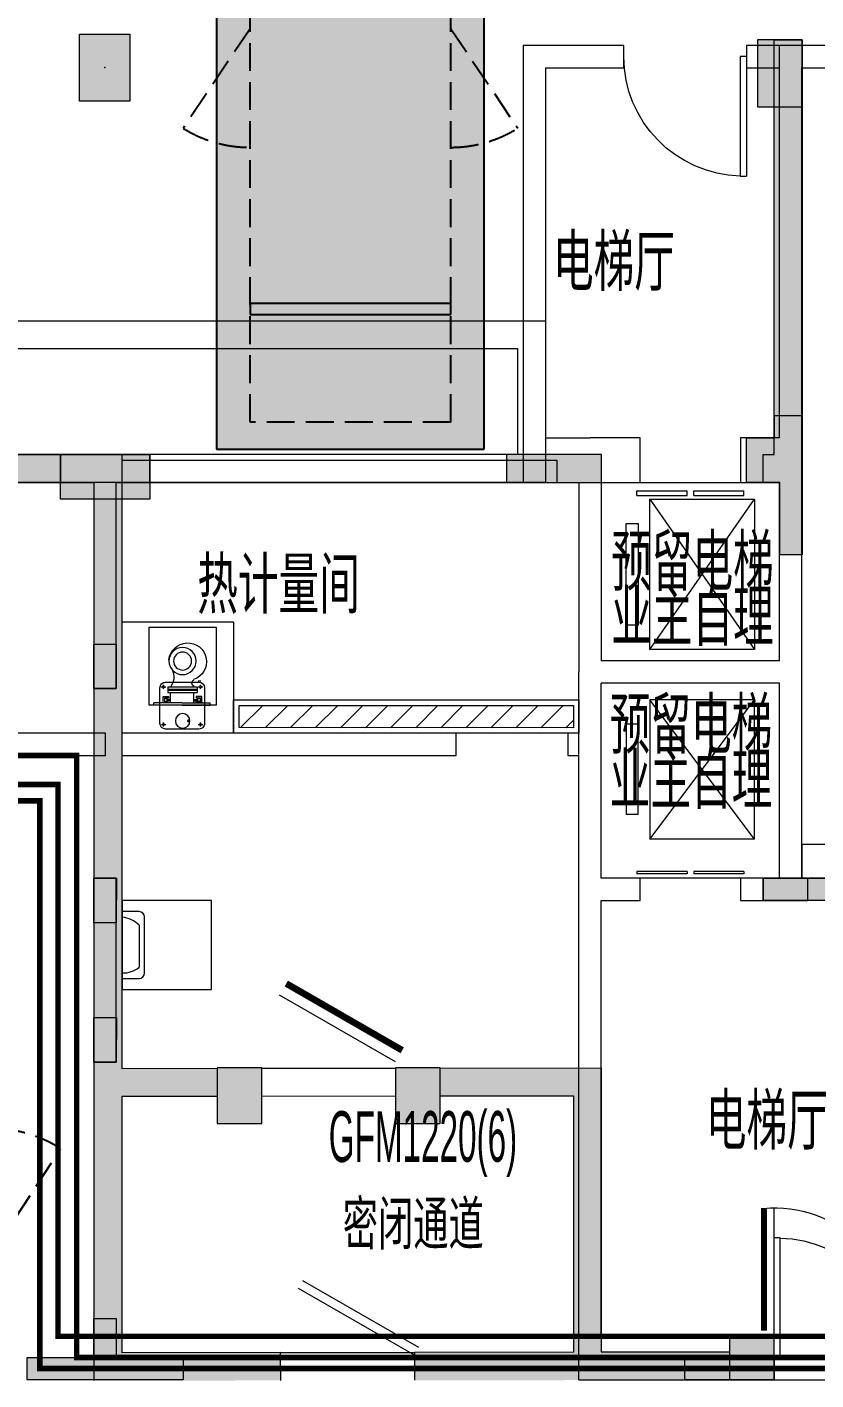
# Model space of a CAD drawing. Extents: x -264757 to 1033689, y 4049843 to 4347093.
# Drawn here: x -44656 to -37582, y 4215507 to 4227642 of the extents above; entities that cross this region are included whole.
import ezdxf

# ---------------------------------------------------------------- set-up
doc = ezdxf.new("R2010")
doc.units = 0
doc.header["$LTSCALE"] = 1000
doc.header["$MEASUREMENT"] = 0
doc.linetypes.add('AX-01DK-PB01$1$A-001-车位参照B1$0$A-001-车位参照B1$0$A-001-车位参照B1$0$A-H4-001-基本图形$0$A-001-车位B1$0$DASH', pattern=[0.35, 0.25, -0.1])
doc.linetypes.add('DASH', pattern=[0.35, 0.25, -0.1])
doc.layers.get('0').update_dxf_attribs({"color": 8})
for name, color, linetype, plot in [('AX-01DK-PB01$0$AX-001DK-01-PB01-02$0$A-3-WinF(Text)', 8, 'Continuous', False), ('AX-01DK-PB01$0$AX-03CK-02-PB01$0$AX-03CK-02-PB01$0$WINDOW_TEXT', 8, 'Continuous', False), ('AX-01DK-PB01$0$AX-03CK-02-PB01$0$AX-03CK-02-PB01$0$人防$0$WINDOW_TEXT', 8, 'Continuous', False)]:
    doc.layers.add(name, color=color, linetype=linetype, plot=plot)
for name, color, linetype in [('AX-01DK-PB01$0$AX-03CK-02-PB01$0$AX-03CK-02-PB01$0$PUB_HATCH', 8, 'Continuous'), ('AX-01DK-PB01$0$AX-03CK-02-PB01$0$AX-03CK-02-PB01$0$人防$0$人防$0$A-WIND-IDEN', 8, 'Continuous'), ('PUB_HATCH', 8, 'Continuous'), ('子母车位', 7, 'Continuous')]:
    doc.layers.add(name, color=color, linetype=linetype)
doc.layers.add('无关图层', color=8, linetype='Continuous', lineweight=0)
doc.layers.add('车位归属楼栋范围线', color=7, linetype='Continuous', true_color=0x19e6c7)
doc.styles.add('AX-01DK-PB01$0$AX-001DK-01-PB01-02$0$_TCH_WINDOW', font='SIMPLEX', dxfattribs={"bigfont": 'GBCBIG'})
doc.styles.add('AX-01DK-PB01$0$AX-03CK-02-PB01$0$_TCH_DIM', font='SIMPLEX', dxfattribs={"bigfont": 'GBCBIG'})
doc.styles.add('AX-01DK-PB01$0$AX-03CK-02-PB01$0$AX-03CK-02-PB01$0$_TCH_DIM_T3', font='SIMPLEX', dxfattribs={"width": 0.705882, "bigfont": 'GBCBIG'})
doc.styles.add('AX-01DK-PB01$0$AX-03CK-02-PB01$0$AX-03CK-02-PB01$0$人防$0$_TCH_DIM', font='SIMPLEX', dxfattribs={"bigfont": 'GBCBIG'})
doc.styles.add('AX-01DK-PB01$0$AX-03CK-02-PB01$0$AX-03CK-02-PB01$0$人防$0$人防$0$_TCH_DIM', font='$ GAD E', dxfattribs={"width": 0.7, "bigfont": '$ GAD C'})
doc.styles.add('AX-01DK-PB01$0$Standard', font='gbenor.shx', dxfattribs={"bigfont": 'gbcbig.shx'})
doc.styles.add('AX-01DK-PB01$1$AX-001DK-01-PB01-02$0$Standard', font='gbenor.shx', dxfattribs={"bigfont": 'gbcbig.shx'})

# ---------------------------------------------------------------- blocks, each defined once
blk = doc.blocks.new('SX-CK-PB001-WNC$1$20211103.13313578')
at = {"layer": '无关图层'}
h = blk.add_hatch(color=256, dxfattribs=at)
h.dxf.hatch_style = 1
h.paths.add_polyline_path([(0, 600), (450, 600), (450, 0), (0, 0)])
blk.add_lwpolyline([(0, 600), (450, 600), (450, 0), (0, 0)], close=True, dxfattribs=at)
blk.add_point((225, 300), dxfattribs=at)
blk = doc.blocks.new('PX-03CK-JSK$0$PX-CKB-P01-JSK$0$$0$水泵')
at = {"layer": '无关图层'}
for p, q in [((-24798, 231565, 0), (-25098, 231565, 0)), ((-25148, 231515, 0), (-25148, 231195, 0)), ((-25135, 231525, 0), (-25095, 231525, 0)), ((-25116, 231543, 0), (-25116, 231511, 0)), ((-25116, 231511, 0), (-25116, 231507, 0)), ((-24903, 231492, 0), (-24880, 231492, 0)), ((-24804, 231524, 0), (-24764, 231524, 0)), ((-24785, 231542, 0), (-24785, 231510, 0)), ((-24785, 231510, 0), (-24785, 231506, 0)), ((-24748, 231195, 0), (-24748, 231515, 0)), ((-24644, 231352, 0), (-25244, 231352, 0)), ((-25244, 231352, 0), (-25244, 230652, 0)), ((-24950, 231351, 0), (-25204, 231351, 0)), ((-25204, 231351, 0), (-25204, 231330, 0)), ((-24950, 231330, 0), (-25204, 231330, 0)), ((-25120, 231330, 0), (-25120, 231273, 0)), ((-25108, 231323, 0), (-25067, 231323, 0)), ((-25108, 231284, 0), (-25108, 231323, 0)), ((-25103, 231315, 0), (-25103, 231292, 0)), ((-25085, 231320, 0), (-25098, 231320, 0)), ((-25084, 231323, 0), (-25084, 231284, 0)), ((-25084, 231310, 0), (-25052, 231310, 0)), ((-25055, 231310, 0), (-25083, 231310, 0)), ((-25067, 231323, 0), (-25067, 231330, 0)), ((-25052, 231328, 0), (-25052, 231239, 0)), ((-24950, 231351, 0), (-24696, 231351, 0)), ((-24950, 231330, 0), (-24696, 231330, 0)), ((-24846, 231239, 0), (-24846, 231328, 0)), ((-24846, 231312, 0), (-24807, 231312, 0)), ((-24827, 231323, 0), (-24827, 231330, 0)), ((-24785, 231323, 0), (-24827, 231323, 0)), ((-24807, 231322, 0), (-24807, 231284, 0)), ((-24793, 231319, 0), (-24807, 231319, 0)), ((-24788, 231294, 0), (-24788, 231314, 0)), ((-24785, 231284, 0), (-24785, 231323, 0)), ((-24773, 231324, 0), (-24773, 231332, 0)), ((-24773, 231330, 0), (-24773, 231273, 0)), ((-24696, 231351, 0), (-24696, 231330, 0)), ((-24644, 230652, 0), (-24644, 231352, 0)), ((-25136, 231186, 0), (-25096, 231186, 0)), ((-25106, 231185, 0), (-25129, 231185, 0)), ((-25120, 231273, 0), (-25070, 231273, 0)), ((-25117, 231204, 0), (-25117, 231172, 0)), ((-25070, 231284, 0), (-25108, 231284, 0)), ((-25098, 231287, 0), (-25084, 231287, 0)), ((-25084, 231297, 0), (-25052, 231297, 0)), ((-25077, 231185, 0), (-25077, 231238, 0)), ((-25077, 231215, 0), (-24815, 231215, 0)), ((-25077, 231208, 0), (-24815, 231208, 0)), ((-25077, 231185, 0), (-24815, 231185, 0)), ((-25076, 231238, 0), (-24815, 231238, 0)), ((-25070, 231273, 0), (-25070, 231284, 0)), ((-24844, 231299, 0), (-24806, 231299, 0)), ((-24824, 231284, 0), (-24785, 231284, 0)), ((-24824, 231273, 0), (-24824, 231284, 0)), ((-24773, 231273, 0), (-24824, 231273, 0)), ((-24815, 231185, 0), (-24815, 231238, 0)), ((-24807, 231289, 0), (-24793, 231289, 0)), ((-24804, 231186, 0), (-24764, 231186, 0)), ((-24785, 231205, 0), (-24785, 231173, 0)), ((-25117, 231172, 0), (-25117, 231168, 0)), ((-25098, 231145, 0), (-24798, 231145, 0)), ((-24781, 231136, 0), (-24805, 231136, 0)), ((-24785, 231173, 0), (-24785, 231169, 0)), ((-25244, 230652, 0), (-24644, 230652, 0))]:
    blk.add_line(p, q, dxfattribs=at)
for centre, radius in [((-24944, 231492, 0), 65), ((-25117, 231525, 0), 8.75), ((-24891, 231492, 0), 7.88), ((-24785, 231524, 0), 8.75), ((-25117, 231186, 0), 8.75), ((-24785, 231186, 0), 8.75), ((-24945, 230955, 0), 122), ((-24945, 230955, 0), 80.5)]:
    blk.add_circle(centre, radius, dxfattribs=at)
for centre, radius, start, end in [((-25098, 231515, 0), 50, 90.0002, 180.0002), ((-24798, 231515, 0), 50, 0.0002, 90.0002), ((-25098, 231315, 0), 5.18, 90.0002, 180.0002), ((-24793, 231314, 0), 5.18, 0.0002, 90.0002), ((-25098, 231195, 0), 50, 180.0002, 270.0002), ((-25098, 231292, 0), 5.18, 180.0002, 270.0002), ((-25165, 231098, 0), 142, 319.6544, 36.6268), ((-24826, 231152, 0), 34.6, 117.9765, 237.6187), ((-24798, 231195, 0), 50, 270.0002, 0.0002), ((-24793, 231294, 0), 5.18, 270.0002, 0.0002), ((-24899, 230961, 0), 169, 185.2838, 71.5275)]:
    blk.add_arc(centre, radius, start, end, dxfattribs=at)
blk = doc.blocks.new('AX-01DK-PB01$0$AX-001DK-01-PP01$0$AX-001DK-01-PP01$0$$DORLIB2D$00000127')
at = {"layer": '无关图层'}
for points in [[(-0.533, 0.795), (-0.533, 0.69)], [(-0.033, 0.795), (-0.533, 0.795)], [(-0.033, 0.69), (-0.533, 0.69)], [(-0.033, 0.795), (-0.033, 0.69)], [(0.533, 0.795), (0.033, 0.795)], [(0.033, 0.795), (0.033, 0.69)], [(0.533, 0.69), (0.033, 0.69)], [(0.533, 0.795), (0.533, 0.69)], [(0.5, 0.5), (-0.5, 0.5)]]:
    blk.add_lwpolyline(points, dxfattribs=at)
blk = doc.blocks.new('AX-01DK-PB01$0$$DorLib2D$00000001')
at = {"layer": '无关图层'}
for p, q in [((0.45, 0.975), (0.5, 0.975)), ((0.45, 0), (0.45, 0.975)), ((0.5, 0), (0.5, 0.975)), ((0.5, 0), (0.45, 0))]:
    blk.add_line(p, q, dxfattribs=at)
at = {"layer": '无关图层', "lineweight": 13}
blk.add_arc((0.475, 0), 0.975, 91.4693, 180, dxfattribs=at)
blk = doc.blocks.new('AX-01DK-PB01$0$AX-03CK-02-PB01$0$AX-03CK-02-PB01$0$人防$0$人防$0$$DorLib2D$00000191')
at = {"layer": '无关图层'}
blk.add_line((-0.5, 0.15), (0.366, 0.65), dxfattribs=at)
at = {"layer": '无关图层', "const_width": 0.05}
blk.add_lwpolyline([(-0.55, 0.237), (0.316, 0.737)], dxfattribs=at)
blk = doc.blocks.new('AX-01DK-PB01$0$AX-03CK-02-PB01$0$AX-03CK-02-PB01$0$人防$0$$DorLib2D$00000181')
at = {"layer": '无关图层'}
for p, q in [((-0.533, 0.141), (0.333, 0.641)), ((-0.5, 0.083), (0.366, 0.583))]:
    blk.add_line(p, q, dxfattribs=at)
blk = doc.blocks.new('AX-01DK-PB01$0$AX-03CK-02-PB01$0$AX-03CK-02-PB01$0$$U_DORLIB2D$00000009')
at = {"layer": '无关图层'}
blk.add_line((0.5, 0.219), (0.5, 1.213), dxfattribs=at)
at = {"layer": '无关图层', "const_width": 0.05}
blk.add_lwpolyline([(0.583, 0.219), (0.583, 1.219)], dxfattribs=at)
at = {"layer": '无关图层'}
blk.add_arc((0.5, 0.219), 1.001, 85.224, 182.3859, dxfattribs=at)
blk = doc.blocks.new('_FZH')
blk.add_lwpolyline([(-0.5, -0.5), (0.5, -0.5), (0.5, 0.5), (-0.5, 0.5)], close=True)
at = {"layer": 'PUB_HATCH'}
blk.add_solid([(-0.5, -0.5), (0.5, -0.5), (-0.5, 0.5), (0.5, 0.5)], dxfattribs=at)
blk = doc.blocks.new('A$C741380cb')
at = {"layer": '子母车位', "true_color": 0x0617f9}
h = blk.add_hatch(color=5, dxfattribs=at)
h.dxf.hatch_style = 1
h.paths.add_polyline_path([(2400, 0), (2400, -10400), (0, -10400), (0, 0)])
blk = doc.blocks.new('*E170')
at = {"layer": '子母车位', "rotation": 179.9996583709065}
blk.add_blockref('A$C741380cb', (332418, -488671), dxfattribs=at)

msp = doc.modelspace()

# ---------------------------------------------------------------- hatches: boundary and pattern name
at = {"layer": 'AX-01DK-PB01$0$AX-03CK-02-PB01$0$AX-03CK-02-PB01$0$PUB_HATCH'}
for points in [[(-48406.6, 4223807.9), (-48156.6, 4223557.9), (-44056.7, 4223557.2), (-43806.7, 4223807.2)], [(-43806.7, 4223807.2), (-44056.7, 4223557.2), (-44056.7, 4218176.6), (-43890.1, 4218176.7), (-43806.7, 4218301.7)], [(-42951.7, 4218052.6), (-42951.7, 4218302.6), (-43806.7, 4218301.7), (-43890.1, 4218176.7), (-43806.7, 4218051.7)], [(-42551.7, 4218303), (-42551.7, 4218053), (-42551.4, 4218053), (-42551.6, 4218303)], [(-42551.7, 4218302.1), (-42551.7, 4218178.4), (-42551.5, 4218053), (-42551.4, 4218053)], [(-40951.7, 4218304.6), (-40951.7, 4218054.6), (-39756.8, 4218055.8), (-39506.8, 4218306)], [(-39506.8, 4218306), (-39756.8, 4218055.8), (-39756.8, 4215755), (-39631.6, 4215631.3), (-39506.8, 4215757.6)], [(-43890.1, 4218176.7), (-44056.7, 4218176.6), (-44056.8, 4215500.7), (-43806.8, 4215750.9), (-43806.7, 4218051.7)], [(-44056.8, 4215500.7), (-42381.9, 4215502.3), (-42382.1, 4215752.3), (-43806.8, 4215750.9)], [(-39756.8, 4215755), (-41182.1, 4215753.6), (-41181.9, 4215503.6), (-39632, 4215505.1), (-39631.6, 4215631.3)], [(-38180.7, 4215508.1), (-38355.7, 4215508.1), (-38355.7, 4215757.7), (-39506.8, 4215757.6), (-39631.6, 4215631.3), (-39630.7, 4215507.6), (-38180.7, 4215507.8)], [(-37955.9, 4215507.8), (-37955.9, 4215508.1), (-38180.7, 4215508.1), (-38180.7, 4215507.8)]]:
    msp.add_hatch(color=256, dxfattribs=at).paths.add_polyline_path(points)
at = {"layer": '无关图层'}
for points in [[(-37706.2, 4227527.9), (-38105.2, 4227527.9), (-38105.2, 4226927.9), (-37706.2, 4226927.9)], [(-38203.9, 4223958.4), (-37954.8, 4223957.1), (-37954.8, 4224158.4), (-37703.9, 4224158.4), (-37703.9, 4222908.1), (-37904.6, 4222908.1), (-37904.6, 4223557.9), (-38203.9, 4223558.4)], [(-44356.6, 4223808.1), (-43556.2, 4223808.1), (-43556.2, 4223408.1), (-44356.6, 4223408.1)], [(-39506.3, 4223808.1), (-40356.3, 4223808.1), (-40356.3, 4223557.9), (-39506.3, 4223557.9)], [(-43856.1, 4222108), (-43856.4, 4221708.1), (-44057.5, 4221708.1), (-44057.1, 4222108)], [(-43855.7, 4220008.1), (-43856.1, 4219608.1), (-44057.1, 4219608.1), (-44056.8, 4220008.1)], [(-37655.7, 4220007.5), (-38055.9, 4220008), (-38055.9, 4219807), (-37655.7, 4219806.5)], [(-43855.5, 4218758), (-43855.9, 4218358.1), (-44056.9, 4218358.1), (-44056.6, 4218758)], [(-44656.3, 4215708.1), (-44056.3, 4215708.1), (-44056.3, 4216058.1), (-43856.3, 4216058.1), (-43856.3, 4215708.1), (-43256.3, 4215708.1), (-43256.3, 4215508.1), (-44656.3, 4215508.1)], [(-38756.6, 4215708.6), (-37956.4, 4215709.1), (-37956.4, 4215508.1), (-38756.6, 4215507.5)]]:
    msp.add_hatch(color=256, dxfattribs=at).paths.add_polyline_path(points)
h = msp.add_hatch(color=256, dxfattribs=at)
h.dxf.hatch_style = 1
h.paths.add_polyline_path([(-38055.3, 4223557.9), (-38055.3, 4223807.9), (-37956.2, 4223807.9), (-37956.2, 4227527.9), (-37706.2, 4227527.9), (-37705.3, 4223807.9), (-37705.3, 4222907.9), (-37905.3, 4222907.9), (-37905.3, 4223557.9)])
h = msp.add_hatch(color=256, dxfattribs=at)
h.dxf.hatch_style = 1
h.paths.add_polyline_path([(-44056.4, 4221708.1), (-43856.4, 4221708.1), (-43856.4, 4223558.1), (-43556.6, 4223558.1), (-43556.6, 4223808.1), (-44356.6, 4223808.1), (-44356.6, 4223558.1), (-44056.4, 4223558.1)])
h = msp.add_hatch(dxfattribs=at)
h.set_pattern_fill('ANSI31', color=256, scale=100, angle=360)
h.set_pattern_definition([(45, (4760.8, 146699.28), (-112.2532015, 112.2532015), [])])
h.paths.add_polyline_path([(-42754.3, 4221558), (-39756.7, 4221557.3), (-39756.7, 4221357.4), (-42754.3, 4221358.1)])
h = msp.add_hatch(color=256, dxfattribs=at)
h.dxf.hatch_style = 1
h.paths.add_polyline_path([(-44056.3, 4218358.1), (-43856.3, 4218358.1), (-43856.3, 4220008.1), (-44056.3, 4220008.1)])
h = msp.add_hatch(color=256, dxfattribs=at)
h.dxf.hatch_style = 1
h.paths.add_polyline_path([(-38055.9, 4220008), (-34855.9, 4220008.1), (-34855.9, 4219808.1), (-36355.9, 4219808.1), (-36355.9, 4219408.1), (-36555.9, 4219408.1), (-36555.9, 4219808.1), (-38055.9, 4219808)])
h = msp.add_hatch(color=256, dxfattribs=at)
h.dxf.hatch_style = 1
h.paths.add_polyline_path([(-38756.6, 4215708.1), (-36556.6, 4215708.1), (-36556.6, 4216558.1), (-36356.6, 4216558.1), (-36356.6, 4215708.1), (-34156.6, 4215708.1), (-34156.6, 4215508.1), (-38756.6, 4215508.1)])
h.paths.add_polyline_path([(-36056.6, 4215508.1), (-34956.6, 4215508.1), (-34956.6, 4215708.1), (-36056.6, 4215708.1)])
h.paths.add_polyline_path([(-37956.4, 4215508.1), (-36856.6, 4215508.1), (-36856.6, 4215708.1), (-37956.4, 4215708.1)], flags=17)

# ---------------------------------------------------------------- linework, layer by layer
at = {"layer": '子母车位', "color": 83}
for p, q in [((-42956.7, 4228786.2, 0), (-42956.6, 4223857.2, 0)), ((-40556.6, 4223857.2, 0), (-40556.7, 4228786.2, 0)), ((-42956.6, 4223857.2, 0), (-40556.6, 4223857.2, 0))]:
    msp.add_line(p, q, dxfattribs=at)
at = {"layer": '子母车位', "color": 8, "linetype": 'AX-01DK-PB01$1$A-001-车位参照B1$0$A-001-车位参照B1$0$A-001-车位参照B1$0$A-H4-001-基本图形$0$A-001-车位B1$0$DASH'}
for p, q in [((-42656.6, 4224098.8, 0), (-42656.6, 4228496.2)), ((-40856.6, 4224098.8, 0), (-40856.6, 4228496.2)), ((-40856.6, 4224098.8, 0), (-42656.6, 4224098.8, 0))]:
    msp.add_line(p, q, dxfattribs=at)
at = {"layer": '子母车位', "linetype": 'AX-01DK-PB01$1$A-001-车位参照B1$0$A-001-车位参照B1$0$A-001-车位参照B1$0$A-H4-001-基本图形$0$A-001-车位B1$0$DASH'}
for p, q in [((-42656.6, 4227626.4, 0), (-43256.6, 4226735.4, 0)), ((-40856.6, 4227626.4, 0), (-40256.6, 4226735.4, 0))]:
    msp.add_line(p, q, dxfattribs=at)
at = {"layer": '子母车位'}
for p, q in [((-40856.6, 4225161.9, 0), (-42656.6, 4225161.9, 0)), ((-42656.6, 4225161.9, 0), (-42656.6, 4225065.3, 0)), ((-40856.6, 4225065.3, 0), (-40856.6, 4225161.9, 0)), ((-42656.6, 4225065.3, 0), (-40856.6, 4225065.3, 0))]:
    msp.add_line(p, q, dxfattribs=at)
at = {"layer": '子母车位', "linetype": 'AX-01DK-PB01$1$A-001-车位参照B1$0$A-001-车位参照B1$0$A-001-车位参照B1$0$A-H4-001-基本图形$0$A-001-车位B1$0$DASH', "elevation": 0}
msp.add_lwpolyline([(-44956.4, 4216659.2), (-44356.4, 4217581.2)], dxfattribs=at)
at = {"layer": '子母车位', "linetype": 'AX-01DK-PB01$1$A-001-车位参照B1$0$A-001-车位参照B1$0$A-001-车位参照B1$0$A-H4-001-基本图形$0$A-001-车位B1$0$DASH'}
msp.add_arc((-44956.4, 4216659.2, 0), 1100, 56.94427, 90, dxfattribs=at)
for centre, start_param, end_param in [((-42656.6, 4227626.4), 4.1354517, 4.712383), ((-40856.6, 4227626.4), 4.712383, 5.2893144)]:
    msp.add_ellipse(centre, major_axis=(1100, 0), ratio=0.9664691, start_param=start_param, end_param=end_param, dxfattribs=at)
at = {"layer": '无关图层'}
for p, q in [((-40207.5, 4227478), (-40207.5, 4223558)), ((-39305.2, 4227478), (-40207.5, 4227478)), ((-39305.2, 4227278), (-39305.2, 4227478)), ((-37907.5, 4227478), (-38205.2, 4227478)), ((-38205.2, 4227478), (-38205.2, 4227278)), ((-36407.7, 4227478), (-37907.5, 4227478)), ((-37907.5, 4223958), (-37907.5, 4227478)), ((-37907.5, 4227278), (-37907.5, 4227478)), ((-40007.5, 4227278), (-40007.5, 4223958)), ((-40007.5, 4227278), (-39305.2, 4227278)), ((-38205.2, 4227278), (-37907.5, 4227278)), ((-37707.5, 4227278), (-36407.7, 4227278)), ((-37707.5, 4223658), (-37707.5, 4227278)), ((-40007.5, 4223958), (-39607.5, 4223958)), ((-39157.5, 4223958), (-39607.5, 4223958)), ((-39157.5, 4223558), (-39157.5, 4223958)), ((-37907.5, 4223958), (-38257.5, 4223958)), ((-38257.5, 4223958), (-38257.5, 4223558)), ((-48406.6, 4223807.9), (-43806.7, 4223807.2)), ((-43806.7, 4223807.2), (-43806.7, 4218301.7)), ((-43806.7, 4223758), (-39906.3, 4223758)), ((-43806.7, 4223758), (-43806.7, 4223558)), ((-39906.3, 4223758), (-39906.3, 4223558)), ((-37707.5, 4221858.1), (-37707.5, 4223658)), ((-48156.6, 4223557.9), (-44056.7, 4223557.2)), ((-44056.7, 4223557.2), (-44056.7, 4218176.6)), ((-43806.7, 4223558), (-39906.3, 4223558)), ((-40207.5, 4223558), (-39707.5, 4223558)), ((-39707.5, 4223558), (-39707.5, 4221858.1)), ((-39507.5, 4223558), (-39507.5, 4221958.1)), ((-39507.5, 4223558), (-39157.5, 4223558)), ((-38257.5, 4223558), (-37907.5, 4223558)), ((-37907.5, 4221958.1), (-37907.5, 4223558)), ((-37907.5, 4221958.1), (-39507.5, 4221958.1)), ((-39707.5, 4219908), (-39707.5, 4221858.1)), ((-37707.5, 4220008), (-37707.5, 4221858.1)), ((-37907.5, 4221758.1), (-39507.5, 4221758.1)), ((-39507.5, 4220008), (-39507.5, 4221758.1)), ((-37907.5, 4220008), (-37907.5, 4221758.1)), ((-38132.5, 4221608.1), (-39072.5, 4221608.1)), ((-39072.5, 4221608.1), (-39072.5, 4220358)), ((-39072.5, 4220358), (-38132.5, 4221608.1)), ((-38132.5, 4220358), (-39072.5, 4221608.1)), ((-38132.5, 4220358), (-38132.5, 4221608.1)), ((-39177.5, 4221388.1), (-39282.5, 4221388.1)), ((-39282.5, 4221388.1), (-39282.5, 4220578)), ((-39177.5, 4220578), (-39177.5, 4221388.1)), ((-43951.9, 4221308.1), (-46951.8, 4221308.1)), ((-43951.9, 4221108.1), (-43951.9, 4221308.1)), ((-40807.5, 4221307.9), (-43807.3, 4221307.9)), ((-43807.3, 4221307.9), (-43807.3, 4221107.9)), ((-40807.5, 4221107.9), (-40807.5, 4221307.9)), ((-39706.7, 4221307.9), (-39807.5, 4221307.9)), ((-39807.5, 4221307.9), (-39807.5, 4221107.9)), ((-39706.7, 4221107.9), (-39706.7, 4221307.9)), ((-46951.8, 4221108.1), (-43951.9, 4221108.1)), ((-43807.3, 4221107.9), (-40807.5, 4221107.9)), ((-39807.5, 4221107.9), (-39706.7, 4221107.9)), ((-39177.5, 4220578), (-39282.5, 4220578)), ((-39707.5, 4215508), (-39707.5, 4219908)), ((-39157.5, 4220008), (-39507.5, 4220008)), ((-39157.5, 4219808), (-39157.5, 4220008)), ((-37907.5, 4220008), (-38257.5, 4220008)), ((-38257.5, 4220008), (-38257.5, 4219808)), ((-36457.1, 4220008), (-37707.5, 4220008)), ((-43002.1, 4219808), (-43802.1, 4219808)), ((-43802.1, 4219808), (-43802.1, 4219008.3)), ((-43002.1, 4219008.3), (-43002.1, 4219808)), ((-39507.5, 4215908), (-39507.5, 4219808)), ((-39507.5, 4219808), (-39157.5, 4219808)), ((-38257.5, 4219808), (-37807.5, 4219808)), ((-36557.1, 4219808), (-37807.5, 4219808)), ((-43802.1, 4219008.3), (-43002.1, 4219008.3)), ((-43806.7, 4218301.7), (-42951.7, 4218302.6)), ((-42551.7, 4218303), (-41351.7, 4218304.2)), ((-42551.6, 4218303), (-42551.7, 4218303)), ((-42551.4, 4218053), (-42551.7, 4218302.1)), ((-42551.6, 4218303), (-41351.6, 4218304.2)), ((-42551.4, 4218053), (-42551.6, 4218303)), ((-41351.7, 4218304.2), (-41351.7, 4218054.2)), ((-41351.7, 4218304.2), (-41351.7, 4218054.2)), ((-40951.7, 4218304.6), (-39506.8, 4218306)), ((-39506.8, 4218306), (-39506.8, 4215757.6)), ((-44056.7, 4218176.6), (-44056.8, 4215500.7)), ((-43806.7, 4218051.7), (-43806.8, 4215750.9)), ((-43806.7, 4218051.7), (-42951.7, 4218052.6)), ((-42551.7, 4218053), (-42551.4, 4218053)), ((-42551.5, 4218053), (-42551.4, 4218053)), ((-42551.4, 4218053), (-41351.4, 4218054.2)), ((-42551.4, 4218053), (-41351.4, 4218054.2)), ((-40951.7, 4218054.6), (-39756.8, 4218055.8)), ((-39756.8, 4218055.8), (-39756.8, 4215755)), ((-37957.1, 4215908), (-39507.5, 4215908)), ((-37957.1, 4215508), (-37957.1, 4215908)), ((-37955.9, 4215507.8), (-37955.9, 4215907.8)), ((-42382.1, 4215752.3), (-43806.8, 4215750.9)), ((-42382.1, 4215752.3), (-41182.1, 4215753.6)), ((-42381.9, 4215502.3), (-42382.1, 4215752.3)), ((-39756.8, 4215755), (-41182.1, 4215753.6)), ((-41182.1, 4215753.6), (-41181.9, 4215503.6)), ((-39506.8, 4215757.6), (-38355.7, 4215757.7)), ((-39707.5, 4215508), (-37957.1, 4215508)), ((-39630.7, 4215507.6), (-38180.7, 4215507.8)), ((-38180.7, 4215507.8), (-37955.9, 4215507.8)), ((-37955.9, 4215507.8), (-36855.9, 4215507.9))]:
    msp.add_line(p, q, dxfattribs=at)
at = {"layer": '无关图层', "ltscale": 0.5}
for p, q in [((-43652.1, 4219708.1), (-43802.1, 4219708.1)), ((-43802.1, 4219708.1), (-43802.1, 4219658.1)), ((-43802.1, 4219658.1), (-43802.1, 4219658.1)), ((-43602.1, 4219158.2), (-43602.1, 4219658.1)), ((-43652.1, 4219585.7), (-43652.1, 4219208.2)), ((-43802.1, 4219158.2), (-43802.1, 4219158.2)), ((-43802.1, 4219158.2), (-43802.1, 4219105.7)), ((-43802.1, 4219108.2), (-43652.1, 4219108.2))]:
    msp.add_line(p, q, dxfattribs=at)
at = {"layer": '无关图层'}
for points in [[(-37706.2, 4227527.9), (-38105.2, 4227527.9), (-38105.2, 4226927.9), (-37706.2, 4226927.9)], [(-38055.3, 4223557.9), (-38055.3, 4223807.9), (-37956.2, 4223807.9), (-37956.2, 4227527.9), (-37706.2, 4227527.9), (-37705.3, 4223807.9), (-37705.3, 4222907.9), (-37905.3, 4222907.9), (-37905.3, 4223557.9)], [(-47907.1, 4223558), (-47907.1, 4225008), (-40007.5, 4225008), (-40007.5, 4223558)], [(-47657.1, 4223808), (-47657.1, 4224758), (-40257.5, 4224758), (-40257.5, 4223808)], [(-38203.9, 4223958.4), (-37954.8, 4223957.1), (-37954.8, 4224158.4), (-37703.9, 4224158.4), (-37703.9, 4222908.1), (-37904.6, 4222908.1), (-37904.6, 4223557.9), (-38203.9, 4223558.4)], [(-44356.6, 4223808.1), (-43556.2, 4223808.1), (-43556.2, 4223408.1), (-44356.6, 4223408.1)], [(-39506.3, 4223808.1), (-40356.3, 4223808.1), (-40356.3, 4223557.9), (-39506.3, 4223557.9)], [(-39072.5, 4223408), (-38132.5, 4223408), (-38132.5, 4222058), (-39072.5, 4222058)], [(-39282.5, 4223188), (-39177.5, 4223188), (-39177.5, 4222278), (-39282.5, 4222278)], [(-43804.3, 4221308.1), (-43804.3, 4222308.1), (-42804.3, 4222308.1), (-42804.3, 4221308.1)], [(-43856.1, 4222108), (-43856.4, 4221708.1), (-44057.5, 4221708.1), (-44057.1, 4222108)], [(-42804.3, 4221608), (-39706.7, 4221607.3), (-39706.7, 4221307.4), (-42804.3, 4221308.1)], [(-42754.3, 4221558), (-39756.7, 4221557.3), (-39756.7, 4221357.4), (-42754.3, 4221358.1)], [(-43855.7, 4220008.1), (-43856.1, 4219608.1), (-44057.1, 4219608.1), (-44056.8, 4220008.1)], [(-44056.3, 4218358.1), (-43856.3, 4218358.1), (-43856.3, 4220008.1), (-44056.3, 4220008.1)], [(-38055.9, 4220008), (-34855.9, 4220008.1), (-34855.9, 4219808.1), (-36355.9, 4219808.1), (-36355.9, 4219408.1), (-36555.9, 4219408.1), (-36555.9, 4219808.1), (-38055.9, 4219808)], [(-37655.7, 4220007.5), (-38055.9, 4220008), (-38055.9, 4219807), (-37655.7, 4219806.5)], [(-43855.5, 4218758), (-43855.9, 4218358.1), (-44056.9, 4218358.1), (-44056.6, 4218758)], [(-44656.3, 4215708.1), (-44056.3, 4215708.1), (-44056.3, 4216058.1), (-43856.3, 4216058.1), (-43856.3, 4215708.1), (-43256.3, 4215708.1), (-43256.3, 4215508.1), (-44656.3, 4215508.1)], [(-38756.6, 4215708.6), (-37956.4, 4215709.1), (-37956.4, 4215508.1), (-38756.6, 4215507.5)]]:
    msp.add_lwpolyline(points, close=True, dxfattribs=at)
at = {"layer": '无关图层', "ltscale": 0.5}
msp.add_lwpolyline([(-44056.4, 4221708.1), (-43856.4, 4221708.1), (-43856.4, 4223558.1), (-43556.6, 4223558.1), (-43556.6, 4223808.1), (-44356.6, 4223808.1), (-44356.6, 4223558.1), (-44056.4, 4223558.1)], close=True, dxfattribs=at)
at = {"layer": '无关图层'}
for points in [[(-39072.5, 4222058), (-38132.5, 4223408)], [(-39072.5, 4223408), (-38132.5, 4222058)], [(-38132.5, 4220358), (-39072.5, 4220358)], [(-35207.5, 4220009.1), (-35207.5, 4220309.1), (-37707.5, 4220309.1), (-37707.5, 4220009.1), (-35207.5, 4220008), (-35207.5, 4220309.1)]]:
    msp.add_lwpolyline(points, dxfattribs=at)
at = {"layer": '无关图层', "ltscale": 0.5}
for centre, radius, start, end in [((-43826.9, 4219415.2), 244.1, 44.28483, 84.17756), ((-43652.1, 4219658.1), 50, 0, 90), ((-43792.3, 4219378.7), 220.7, 267.44571, 309.42419), ((-43652.1, 4219158.2), 50, 270, 0)]:
    msp.add_arc(centre, radius, start, end, dxfattribs=at)
at = {"layer": '车位归属楼栋范围线', "linetype": 'DASH', "ltscale": 5}
for points in [[(-18028.6, 4233340, 50, 50, 0), (-28653.9, 4233340, 50, 50, 0), (-28653.9, 4215609.5, 50, 50, 0), (-44540.8, 4215609.5, 50, 50, 0), (-44540.8, 4220701.8, 50, 50, 0), (-47318.2, 4220701.8, 50, 50, 0), (-47318.2, 4215647.7, 50, 50, 0), (-52900.5, 4215647.7, 50, 50, 0), (-52900.5, 4209564.5, 50, 50, 0), (-54208.1, 4209564.5, 50, 50, 0), (-54208.1, 4198183, 50, 50, 0)], [(-20699.6, 4195863.1, 50, 50, 0), (-20699.6, 4209978.5, 50, 50, 0), (-28984.8, 4209978.5, 50, 50, 0), (-28984.8, 4215708.1, 50, 50, 0), (-44211.4, 4215708.1, 50, 50, 0), (-44211.4, 4221108.1, 50, 50, 0), (-47882.9, 4221108.1, 50, 50, 0), (-47882.9, 4216166.4, 50, 50, 0), (-53065.2, 4216166.4, 50, 50, 0), (-53065.2, 4209762.5, 50, 50, 0), (-54403.6, 4209762.5, 50, 50, 0), (-54403.6, 4198483.2, 50, 50, 0)]]:
    msp.add_lwpolyline(points, format="xyseb", dxfattribs=at)
at = {"layer": '车位归属楼栋范围线', "linetype": 'DASH', "ltscale": 5, "const_width": 50}
msp.add_lwpolyline([(-28828.7, 4204358), (-28828.7, 4215897.7), (-44378.7, 4215897.7), (-44378.7, 4220848.8), (-47561.8, 4220848.8), (-47561.8, 4215881.9), (-55250.5, 4215881.9), (-55250.5, 4221108), (-62711.7, 4221108), (-62711.7, 4215838.1), (-70226.3, 4215838.1), (-70226.3, 4221071.5), (-77647.6, 4221071.5), (-77647.6, 4215744), (-85245, 4215744), (-85245, 4221559.2), (-88757.3, 4221559.2), (-89059.6, 4221559.2), (-89059.6, 4170077)], dxfattribs=at)

# ---------------------------------------------------------------- block references
at = {"layer": '子母车位', "yscale": 0.9664691433954647, "rotation": 180.0003416290934}
msp.add_blockref('*E170', (289464.2, 3761625, 0), dxfattribs=at)
at = {"layer": '无关图层'}
ref = msp.add_blockref('AX-01DK-PB01$0$$DorLib2D$00000001', (-38755.2, 4227378), dxfattribs=dict(at, xscale=1100, yscale=-1100, zscale=200, rotation=359.999999999903))
ref.add_attrib('A', 'FM乙1123', (-39695.8, 4227782.9), dxfattribs={"layer": 'AX-01DK-PB01$0$AX-001DK-01-PB01-02$0$A-3-WinF(Text)', "height": 337.59, "style": 'AX-01DK-PB01$0$AX-001DK-01-PB01-02$0$_TCH_WINDOW'})
msp.add_blockref('SX-CK-PB001-WNC$1$20211103.13313578', (-44184.6, 4226978.2), dxfattribs=at)
for p, xscale, yscale, zscale, rotation in [((-38707.5, 4223758), -900, -400, 400, 359.999999999911), ((-38707.5, 4219908), 900, 200, 200, 7.174070222237814e-09)]:
    msp.add_blockref('AX-01DK-PB01$0$AX-001DK-01-PP01$0$AX-001DK-01-PP01$0$$DORLIB2D$00000127', p, dxfattribs=dict(at, xscale=xscale, yscale=yscale, zscale=zscale, rotation=rotation))
at = {"layer": '无关图层', "xscale": -1, "rotation": 180}
msp.add_blockref('PX-03CK-JSK$0$PX-CKB-P01-JSK$0$$0$水泵', (-18316.8, 4452910.5, 0), dxfattribs=at)
at = {"layer": '无关图层'}
ref = msp.add_blockref('AX-01DK-PB01$0$AX-03CK-02-PB01$0$AX-03CK-02-PB01$0$人防$0$人防$0$$DorLib2D$00000191', (-41951.5, 4218178.6), dxfattribs=dict(at, xscale=-1200, yscale=1200, zscale=250, rotation=0.05775174531795099))
ref.add_attrib('A', 'GFM1220(6)', (-41950.8, 4217462.2), dxfattribs={"layer": 'AX-01DK-PB01$0$AX-03CK-02-PB01$0$AX-03CK-02-PB01$0$人防$0$人防$0$A-WIND-IDEN', "height": 455, "rotation": 0.05775, "style": 'AX-01DK-PB01$0$AX-03CK-02-PB01$0$AX-03CK-02-PB01$0$人防$0$人防$0$_TCH_DIM', "width": 0.49})
ref = msp.add_blockref('AX-01DK-PB01$0$AX-03CK-02-PB01$0$AX-03CK-02-PB01$0$人防$0$人防$0$$DorLib2D$00000191', (-41951.5, 4218178.6), dxfattribs=dict(at, xscale=-1200, yscale=1200, zscale=250, rotation=0.05775174526985039))
ref.add_attrib('A', 'GFM1220(6)', (-41950.8, 4217462.2), dxfattribs={"layer": 'AX-01DK-PB01$0$AX-03CK-02-PB01$0$AX-03CK-02-PB01$0$人防$0$人防$0$A-WIND-IDEN', "height": 455, "rotation": 0.05775, "style": 'AX-01DK-PB01$0$AX-03CK-02-PB01$0$AX-03CK-02-PB01$0$人防$0$人防$0$_TCH_DIM', "width": 0.49})
for p, xscale, yscale, zscale in [((-42751.7, 4218056), 399.9996360016521, 500.0063130222261, 500.0063130222261), ((-41151.7, 4218056), 399.9996360016521, 500.0063130222261, 500.0063130222261), ((-38155.8, 4215708.1), 399.7650132100098, 399.9600229980424, 399.9600229980424)]:
    msp.add_blockref('_FZH', p, dxfattribs=dict(at, xscale=xscale, yscale=yscale, zscale=zscale))
ref = msp.add_blockref('AX-01DK-PB01$0$AX-03CK-02-PB01$0$AX-03CK-02-PB01$0$$U_DORLIB2D$00000009', (-37405.9, 4215707.9), dxfattribs=dict(at, xscale=-1100, yscale=1100, zscale=400, rotation=0.008002269133875327))
ref.add_attrib('A', '*GHFM1123(6)', (-38591.2, 4214663.4), dxfattribs={"layer": 'AX-01DK-PB01$0$AX-03CK-02-PB01$0$AX-03CK-02-PB01$0$WINDOW_TEXT', "height": 386.75, "rotation": 0.008, "style": 'AX-01DK-PB01$0$AX-03CK-02-PB01$0$AX-03CK-02-PB01$0$_TCH_DIM_T3', "width": 0.49827})
ref = msp.add_blockref('AX-01DK-PB01$0$$DorLib2D$00000001', (-37407.1, 4215708), dxfattribs=dict(at, xscale=1100, yscale=-1100, zscale=400, rotation=180.0000000004404))
ref.add_attrib('A', 'FM乙1123', (-38398, 4215058), dxfattribs={"layer": 'AX-01DK-PB01$0$AX-001DK-01-PB01-02$0$A-3-WinF(Text)', "height": 337.59, "style": 'AX-01DK-PB01$0$AX-001DK-01-PB01-02$0$_TCH_WINDOW'})
ref = msp.add_blockref('AX-01DK-PB01$0$AX-03CK-02-PB01$0$AX-03CK-02-PB01$0$人防$0$$DorLib2D$00000181', (-41782, 4215627.9), dxfattribs=dict(at, xscale=-1200, yscale=1200, zscale=250, rotation=0.05775174525738352))
ref.add_attrib('A', 'GM1220', (-42643.7, 4214859.1), dxfattribs={"layer": 'AX-01DK-PB01$0$AX-03CK-02-PB01$0$AX-03CK-02-PB01$0$人防$0$WINDOW_TEXT', "height": 446.25, "rotation": 0.05775, "style": 'AX-01DK-PB01$0$AX-03CK-02-PB01$0$AX-03CK-02-PB01$0$人防$0$_TCH_DIM', "width": 0.705882})

# ---------------------------------------------------------------- texts
for s, height, style, p in [('电梯厅', 506.38, 'AX-01DK-PB01$0$Standard', (-39940.3, 4225274.8)), ('预留电梯', 506.38, 'AX-01DK-PB01$0$Standard', (-39418.2, 4222584.6)), ('热计量间', 506.38, 'AX-01DK-PB01$1$AX-001DK-01-PB01-02$0$Standard', (-43130.2, 4222380.1)), ('业主自理', 506.38, 'AX-01DK-PB01$0$Standard', (-39418.2, 4222090.2)), ('预留电梯', 506.38, 'AX-01DK-PB01$0$Standard', (-39431.3, 4221123.2)), ('业主自理', 506.38, 'AX-01DK-PB01$0$Standard', (-39431.3, 4220628.8)), ('电梯厅', 506.38, 'AX-01DK-PB01$0$Standard', (-38569.5, 4217571.1)), ('密闭通道', 438.87, 'AX-01DK-PB01$0$AX-03CK-02-PB01$0$_TCH_DIM', (-41825, 4216676.4))]:
    msp.add_text(s, height=height, dxfattribs=dict(at, style=style)).set_placement(p)

doc.saveas('drawing.dxf')
